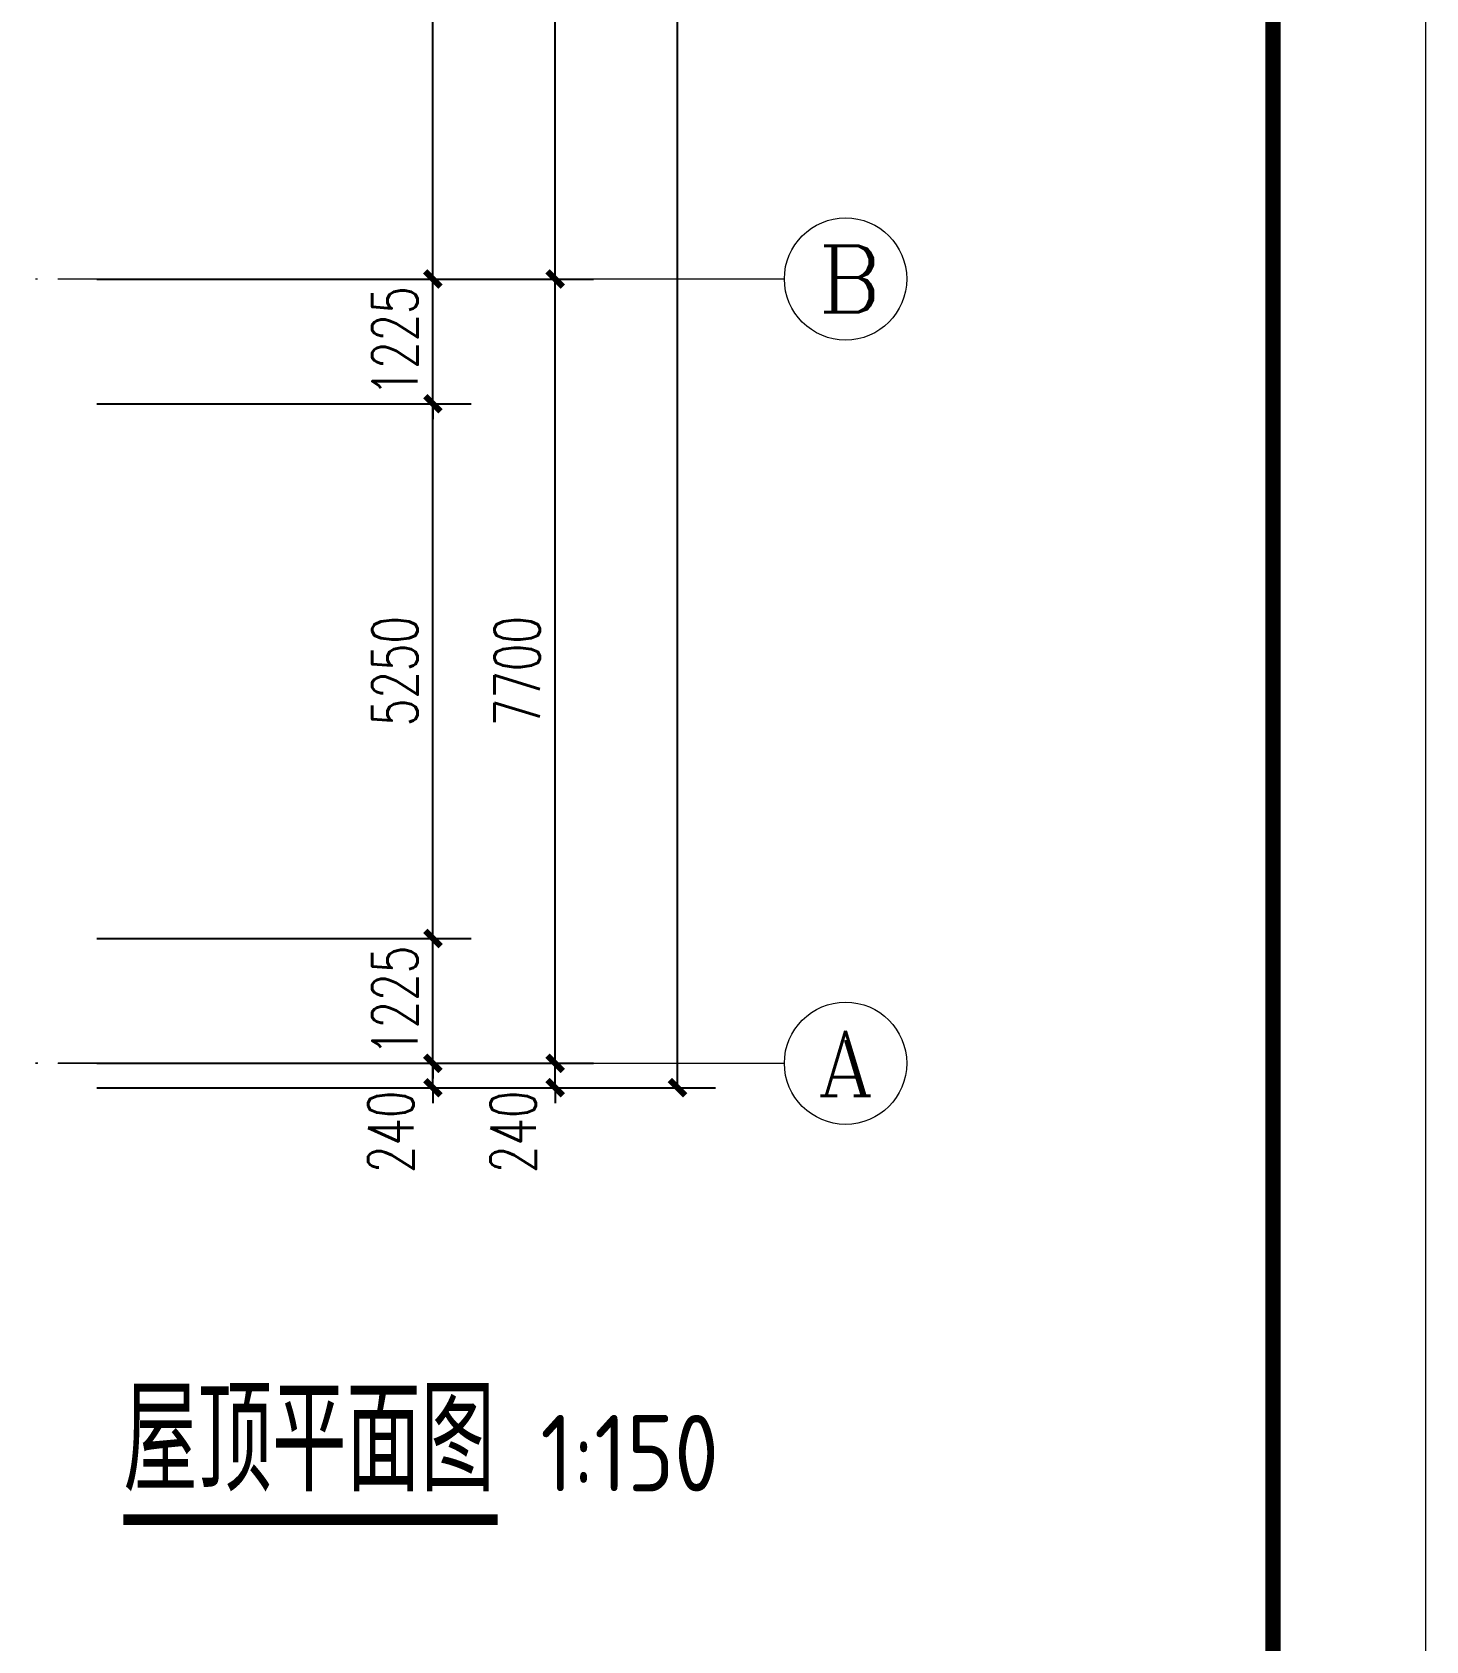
# Model space of a CAD drawing. Header units: inches. Extents: x -3733042 to -3450527, y 579159 to 997713.
# Drawn here: x -3512655 to -3498977, y 672519 to 688312 of the extents above; entities that cross this region are included whole.
import ezdxf

# ---------------------------------------------------------------- set-up
doc = ezdxf.new("R2010")
doc.units = ezdxf.units.IN
doc.header["$LTSCALE"] = 1000
doc.header["$MEASUREMENT"] = 0
doc.linetypes.add('DOTE', pattern=[2.42, 2, -0.2, 0.02, -0.2])
doc.layers.get('0').update_dxf_attribs({"lineweight": 18})
for name, color, linetype, lineweight in [('AXIS', 30, 'Continuous', 18), ('AXIS_TEXT', 7, 'Continuous', 18), ('DIM_SYMB', 3, 'Continuous', 18), ('DOTE', 14, 'DOTE', 18), ('PUB_TEXT', 7, 'Continuous', 18), ('PUB_TITLE', 153, 'Continuous', 18)]:
    doc.layers.add(name, color=color, linetype=linetype, lineweight=lineweight)
doc.styles.add('_TCH_AXIS', font='complex.shx', dxfattribs={"bigfont": 'gbcbig.shx'})
doc.styles.add('_TCH_DIM_T3', font='simplex.shx', dxfattribs={"width": 0.705882, "bigfont": 'gbcbig.shx'})
doc.styles.add('COMPLEX', font='complex.shx')
doc.styles.get("Standard").update_dxf_attribs({"font": 'gbenor.shx', "bigfont": 'gbcbig.shx'})
doc.dimstyles.new('_TCH_ARCH&&150', dxfattribs={"dimtxt": 446.25, "dimasz": 150, "dimexe": 375, "dimexo": 450, "dimgap": 150, "dimtad": 1, "dimdec": 0, "dimzin": 0, "dimdsep": 46, "dimtxsty": '_TCH_DIM_T3', "dimblk": 'ARCHTICK', "dimcen": 0.09, "dimdle": 300, "dimclrt": 7, "dimazin": 2, "dimtfac": 1, "dimtdec": 0, "dimtix": 1, "dimtmove": 2, "dimatfit": 3, "dimfxl": 1, "dimtolj": 1, "dimarcsym": 0})

# ---------------------------------------------------------------- blocks, each defined once
blk = doc.blocks.new('_ArchTick_2')
at = {"color": 0, "linetype": 'ByBlock'}
blk.add_lwpolyline([(-0.5, -0.5, 0.4, 0.4, 0), (0.5, 0.5, 0.4, 0.4, 0)], format="xyseb", dxfattribs=at)
blk = doc.blocks.new('*X531')
at = {"layer": 'AXIS', "color": 0, "lineweight": -2}
for p, q in [((-3508722, 678189), (-3508722, 678339)), ((-3512022, 678189), (-3508347, 678189)), ((-3508722, 677949), (-3508722, 678189)), ((-3512022, 677949), (-3508347, 677949)), ((-3508722, 677949), (-3508722, 677799))]:
    blk.add_line(p, q, dxfattribs=at)
at = {"layer": 'AXIS', "color": 0, "lineweight": -2, "xscale": 150, "yscale": 150, "zscale": 150}
for p, rotation in [((-3508722, 678189), 270), ((-3508722, 677949), 90)]:
    blk.add_blockref('_ArchTick_2', p, dxfattribs=dict(at, rotation=rotation))
at = {"layer": 'AXIS', "color": 7, "insert": (-3509135, 677516), "char_height": 446.2, "width": 1215, "attachment_point": 5, "rotation": 90, "style": '_TCH_DIM_T3'}
blk.add_mtext('240', dxfattribs=at)
blk = doc.blocks.new('_ARCHTICK')
at = {"color": 0, "linetype": 'ByBlock', "const_width": 0.4}
blk.add_lwpolyline([(-0.5, -0.5), (0.5, 0.5)], dxfattribs=at)
blk = doc.blocks.new('*X532')
at = {"layer": 'AXIS', "color": 0, "lineweight": -2}
for p, q in [((-3508722, 679414), (-3508722, 679564)), ((-3512022, 679414), (-3508347, 679414)), ((-3508722, 678189), (-3508722, 679414)), ((-3512022, 678189), (-3508347, 678189)), ((-3508722, 678189), (-3508722, 678039))]:
    blk.add_line(p, q, dxfattribs=at)
at = {"layer": 'AXIS', "color": 0, "lineweight": -2, "xscale": 150, "yscale": 150, "zscale": 150}
for p, rotation in [((-3508722, 679414), 270), ((-3508722, 678189), 90)]:
    blk.add_blockref('_ArchTick_2', p, dxfattribs=dict(at, rotation=rotation))
at = {"layer": 'AXIS', "color": 7, "insert": (-3509095, 678802), "char_height": 446.2, "width": 1485, "attachment_point": 5, "rotation": 90, "style": '_TCH_DIM_T3'}
blk.add_mtext('1225', dxfattribs=at)
blk = doc.blocks.new('*X533')
at = {"layer": 'AXIS', "color": 0, "lineweight": -2}
for p, q in [((-3512022, 684664), (-3508347, 684664)), ((-3508722, 679414), (-3508722, 684664)), ((-3512022, 679414), (-3508347, 679414))]:
    blk.add_line(p, q, dxfattribs=at)
at = {"layer": 'AXIS', "color": 0, "lineweight": -2, "xscale": 150, "yscale": 150, "zscale": 150}
for p, rotation in [((-3508722, 684664), 90), ((-3508722, 679414), 270)]:
    blk.add_blockref('_ArchTick_2', p, dxfattribs=dict(at, rotation=rotation))
at = {"layer": 'AXIS', "color": 7, "insert": (-3509095, 682039), "char_height": 446.2, "width": 1575, "attachment_point": 5, "rotation": 90, "style": '_TCH_DIM_T3'}
blk.add_mtext('5250', dxfattribs=at)
blk = doc.blocks.new('*X534')
at = {"layer": 'AXIS', "color": 0, "lineweight": -2}
for p, q in [((-3508722, 685889), (-3508722, 686039)), ((-3512022, 685889), (-3508347, 685889)), ((-3508722, 684664), (-3508722, 685889)), ((-3512022, 684664), (-3508347, 684664)), ((-3508722, 684664), (-3508722, 684514))]:
    blk.add_line(p, q, dxfattribs=at)
at = {"layer": 'AXIS', "color": 0, "lineweight": -2, "xscale": 150, "yscale": 150, "zscale": 150}
for p, rotation in [((-3508722, 685889), 270), ((-3508722, 684664), 90)]:
    blk.add_blockref('_ArchTick_2', p, dxfattribs=dict(at, rotation=rotation))
at = {"layer": 'AXIS', "color": 7, "insert": (-3509095, 685277), "char_height": 446.2, "width": 1485, "attachment_point": 5, "rotation": 90, "style": '_TCH_DIM_T3'}
blk.add_mtext('1225', dxfattribs=at)
blk = doc.blocks.new('*X535')
at = {"layer": 'AXIS', "color": 0, "lineweight": -2}
for p, q in [((-3512022, 693589), (-3508347, 693589)), ((-3508722, 685889), (-3508722, 693589)), ((-3512022, 685889), (-3508347, 685889))]:
    blk.add_line(p, q, dxfattribs=at)
at = {"layer": 'AXIS', "color": 0, "lineweight": -2, "xscale": 150, "yscale": 150, "zscale": 150}
for p, rotation in [((-3508722, 693589), 90), ((-3508722, 685889), 270)]:
    blk.add_blockref('_ArchTick_2', p, dxfattribs=dict(at, rotation=rotation))
at = {"layer": 'AXIS', "color": 7, "insert": (-3509095, 689739), "char_height": 446.2, "width": 1665, "attachment_point": 5, "rotation": 90, "style": '_TCH_DIM_T3'}
blk.add_mtext('7700', dxfattribs=at)
blk = doc.blocks.new('*X544')
at = {"layer": 'AXIS', "color": 0, "lineweight": -2}
for p, q in [((-3507522, 678189), (-3507522, 678339)), ((-3510822, 678189), (-3507147, 678189)), ((-3507522, 677949), (-3507522, 678189)), ((-3510822, 677949), (-3507147, 677949)), ((-3507522, 677949), (-3507522, 677799))]:
    blk.add_line(p, q, dxfattribs=at)
at = {"layer": 'AXIS', "color": 0, "lineweight": -2, "xscale": 150, "yscale": 150, "zscale": 150}
for p, rotation in [((-3507522, 678189), 270), ((-3507522, 677949), 90)]:
    blk.add_blockref('_ArchTick_2', p, dxfattribs=dict(at, rotation=rotation))
at = {"layer": 'AXIS', "color": 7, "insert": (-3507935, 677516), "char_height": 446.2, "width": 1215, "attachment_point": 5, "rotation": 90, "style": '_TCH_DIM_T3'}
blk.add_mtext('240', dxfattribs=at)
blk = doc.blocks.new('*X545')
at = {"layer": 'AXIS', "color": 0, "lineweight": -2}
for p, q in [((-3510822, 685889), (-3507147, 685889)), ((-3507522, 678189), (-3507522, 685889)), ((-3510822, 678189), (-3507147, 678189))]:
    blk.add_line(p, q, dxfattribs=at)
at = {"layer": 'AXIS', "color": 0, "lineweight": -2, "xscale": 150, "yscale": 150, "zscale": 150}
for p, rotation in [((-3507522, 685889), 90), ((-3507522, 678189), 270)]:
    blk.add_blockref('_ArchTick_2', p, dxfattribs=dict(at, rotation=rotation))
at = {"layer": 'AXIS', "color": 7, "insert": (-3507895, 682039), "char_height": 446.2, "width": 1665, "attachment_point": 5, "rotation": 90, "style": '_TCH_DIM_T3'}
blk.add_mtext('7700', dxfattribs=at)
blk = doc.blocks.new('*X546')
at = {"layer": 'AXIS', "color": 0, "lineweight": -2}
for p, q in [((-3510822, 693589), (-3507147, 693589)), ((-3507522, 685889), (-3507522, 693589)), ((-3510822, 685889), (-3507147, 685889))]:
    blk.add_line(p, q, dxfattribs=at)
at = {"layer": 'AXIS', "color": 0, "lineweight": -2, "xscale": 150, "yscale": 150, "zscale": 150}
for p, rotation in [((-3507522, 693589), 90), ((-3507522, 685889), 270)]:
    blk.add_blockref('_ArchTick_2', p, dxfattribs=dict(at, rotation=rotation))
at = {"layer": 'AXIS', "color": 7, "insert": (-3507895, 689739), "char_height": 446.2, "width": 1665, "attachment_point": 5, "rotation": 90, "style": '_TCH_DIM_T3'}
blk.add_mtext('7700', dxfattribs=at)
blk = doc.blocks.new('*X555')
at = {"layer": 'AXIS', "color": 0, "lineweight": -2}
for p, q in [((-3510822, 747729), (-3505947, 747729)), ((-3506322, 677949), (-3506322, 747729)), ((-3510822, 677949), (-3505947, 677949))]:
    blk.add_line(p, q, dxfattribs=at)
at = {"layer": 'AXIS', "color": 0, "lineweight": -2, "xscale": 150, "yscale": 150, "zscale": 150}
for p, rotation in [((-3506322, 747729), 90), ((-3506322, 677949), 270)]:
    blk.add_blockref('_ArchTick_2', p, dxfattribs=dict(at, rotation=rotation))
at = {"layer": 'AXIS', "color": 7, "insert": (-3506695, 712839), "char_height": 446.2, "width": 2115, "attachment_point": 5, "rotation": 90, "style": '_TCH_DIM_T3'}
blk.add_mtext('69780', dxfattribs=at)
blk = doc.blocks.new('_AXISO')
blk.add_circle((0, 0), 0.5)
at = {"layer": 'AXIS_TEXT', "style": 'COMPLEX', "width": 1.04167}
blk.add_attdef('A', (-0.25, -0.28), '', height=0.56, dxfattribs=at)

msp = doc.modelspace()

# ---------------------------------------------------------------- linework, layer by layer
at = {"layer": 'AXIS'}
for p, q in [((-3511272.1, 685889.3), (-3505272.1, 685889.3)), ((-3511272.1, 678189.3), (-3505272.1, 678189.3))]:
    msp.add_line(p, q, dxfattribs=at)
at = {"layer": 'DIM_SYMB'}
msp.add_lwpolyline([(-3511759.5, 673709.5, 105, 105, 0), (-3508086.7, 673709.5, 105, 105, 0)], format="xyseb", dxfattribs=at)
at = {"layer": 'DOTE'}
for p, q in [((-3551124.3, 685889.3), (-3511272.1, 685889.3)), ((-3510401.2, 678189.3), (-3551803, 678189.3)), ((-3551124.3, 678189.3), (-3511272.1, 678189.3))]:
    msp.add_line(p, q, dxfattribs=at)
at = {"layer": 'PUB_TITLE'}
msp.add_lwpolyline([(-3561976.8, 656012.6), (-3498976.8, 656012.6), (-3498976.8, 767462.6), (-3561976.8, 767462.6)], close=True, dxfattribs=at)
msp.add_lwpolyline([(-3560476.8, 657512.6, 150, 150, 0), (-3500476.8, 657512.6, 150, 150, 0), (-3500476.8, 763712.6, 150, 150, 0), (-3560476.8, 763712.6, 150, 150, 0)], format="xyseb", close=True, dxfattribs=at)

# ---------------------------------------------------------------- block references
at = {"layer": 'AXIS'}
ref = msp.add_blockref('_AXISO', (-3504672.1, 685889.3), dxfattribs=dict(at, xscale=1200, yscale=1200, zscale=1200))
ref.add_attrib('A', 'B', (-3504936.4, 685562.9), dxfattribs={"layer": 'AXIS_TEXT', "height": 652.9, "style": '_TCH_AXIS'})
ref = msp.add_blockref('_AXISO', (-3504672.1, 678189.3), dxfattribs=dict(at, xscale=1200, yscale=1200, zscale=1200))
ref.add_attrib('A', 'A', (-3504945.4, 677870.5), dxfattribs={"layer": 'AXIS_TEXT', "height": 637.8, "style": '_TCH_AXIS'})

# ---------------------------------------------------------------- texts
at = {"layer": 'PUB_TEXT'}
for s, height, p in [('屋顶平面图', 1012.77, (-3511759.5, 673986.5)), ('1:150', 750, (-3507666.7, 673986.5))]:
    msp.add_text(s, height=height, dxfattribs=at).set_placement(p)

# ---------------------------------------------------------------- dimensions: what is measured, and where the dimension line sits
at = {"layer": 'AXIS'}
for base, p1, p2, picture, middle in [((-3506322.1, 747729.3), (-3511272.1, 677949.3), (-3511272.1, 747729.3), '*X555', (-3506695.2, 712839.3)), ((-3508722.1, 693589.3), (-3512472.1, 685889.3), (-3512472.1, 693589.3), '*X535', (-3509095.2, 689739.3)), ((-3507522.1, 693589.3), (-3511272.1, 685889.3), (-3511272.1, 693589.3), '*X546', (-3507895.2, 689739.3)), ((-3508722.1, 685889.3), (-3512472.1, 684664.3), (-3512472.1, 685889.3), '*X534', (-3509095.2, 685276.8)), ((-3507522.1, 685889.3), (-3511272.1, 678189.3), (-3511272.1, 685889.3), '*X545', (-3507895.2, 682039.3)), ((-3508722.1, 684664.3), (-3512472.1, 679414.3), (-3512472.1, 684664.3), '*X533', (-3509095.2, 682039.3)), ((-3508722.1, 679414.3), (-3512472.1, 678189.3), (-3512472.1, 679414.3), '*X532', (-3509095.2, 678801.8))]:
    dim = msp.add_linear_dim(base=base, p1=p1, p2=p2, angle=90, dimstyle='_TCH_ARCH&&150', override={"dimsah": 1, "dimtzin": 0}, dxfattribs=at)
    dim.commit()
    dim.dimension.update_dxf_attribs({"geometry": picture, "text_midpoint": middle})
for base, p1, p2, picture, middle in [((-3508722.1, 678189.3), (-3512472.1, 677949.3), (-3512472.1, 678189.3), '*X531', (-3509134.6, 677515.8)), ((-3507522.1, 678189.3), (-3511272.1, 677949.3), (-3511272.1, 678189.3), '*X544', (-3507934.6, 677515.8))]:
    dim = msp.add_linear_dim(base=base, p1=p1, p2=p2, angle=90, dimstyle='_TCH_ARCH&&150', override={"dimsah": 1, "dimtzin": 0}, dxfattribs=at)
    dim.commit()
    dim.dimension.update_dxf_attribs({"geometry": picture, "text_midpoint": middle, "dimtype": 160})

doc.saveas('drawing.dxf')
